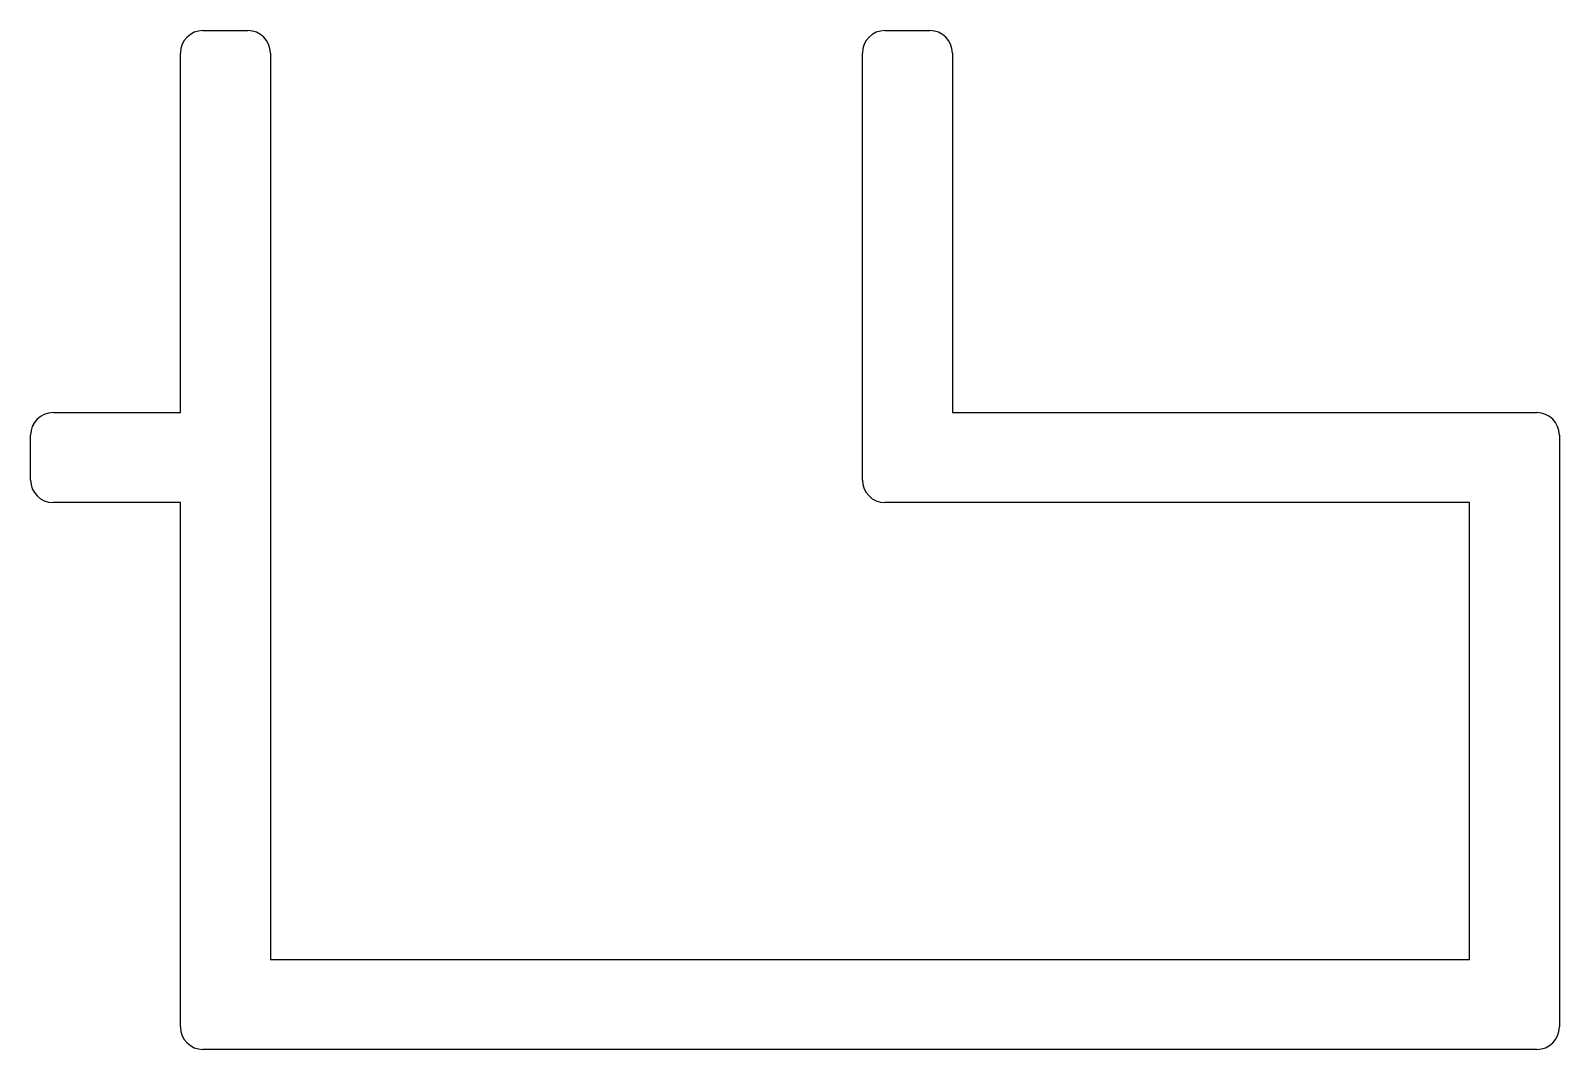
# Model space of a CAD drawing. Extents: x 725.5 to 745.9, y 685.4 to 699.
import ezdxf

# ---------------------------------------------------------------- set-up
doc = ezdxf.new("R2010")
doc.units = 0
doc.layers.get('0').update_dxf_attribs({"linetype": 'CONTINUOUS'})

msp = doc.modelspace()

# ---------------------------------------------------------------- linework, layer by layer
for p, q in [((727.791, 699.035), (728.391, 699.035)), ((736.891, 699.035), (737.491, 699.035)), ((727.491, 693.935), (727.491, 698.735)), ((728.691, 698.735), (728.691, 686.635)), ((736.591, 693.035), (736.591, 698.735)), ((737.791, 698.735), (737.791, 693.935)), ((725.791, 693.935), (727.491, 693.935)), ((737.791, 693.935), (745.591, 693.935)), ((725.491, 693.035), (725.491, 693.635)), ((745.891, 693.635), (745.891, 685.735)), ((727.491, 692.735), (725.791, 692.735)), ((727.491, 685.735), (727.491, 692.735)), ((744.691, 692.735), (736.891, 692.735)), ((744.691, 686.635), (744.691, 692.735)), ((728.691, 686.635), (744.691, 686.635)), ((745.591, 685.435), (727.791, 685.435))]:
    msp.add_line(p, q)
for centre, start, end in [((727.791, 698.735), 90, 180), ((728.391, 698.735), 0, 90), ((736.891, 698.735), 90, 180), ((737.491, 698.735), 0, 90), ((725.791, 693.635), 90, 180), ((745.591, 693.635), 0, 90), ((725.791, 693.035), 180, 270), ((736.891, 693.035), 180, 270), ((727.791, 685.735), 180, 270), ((745.591, 685.735), 270, 0)]:
    msp.add_arc(centre, 0.3, start, end)

doc.saveas('drawing.dxf')
